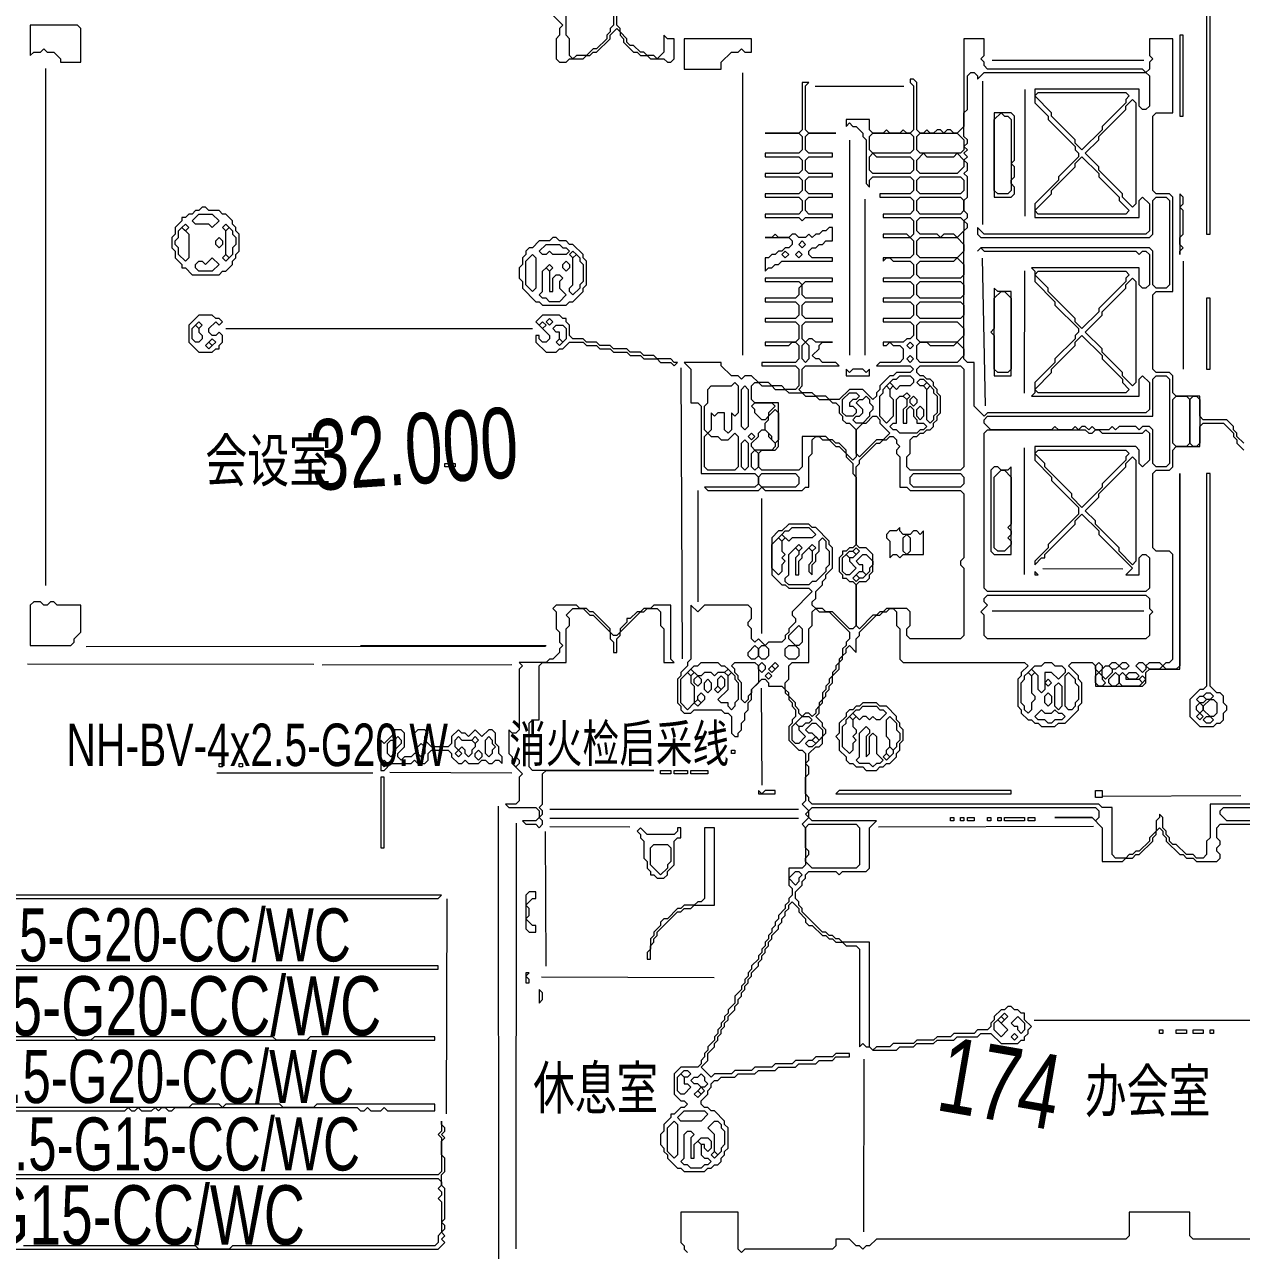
# Model space of a CAD drawing. Extents: x 9 to 1972, y 11 to 1392.
# Drawn here: x 332.3 to 693.3, y 479.6 to 843.2 of the extents above; entities that cross this region are included whole.
import ezdxf

# ---------------------------------------------------------------- set-up
doc = ezdxf.new("R2010")
doc.units = 0
for name, color, linetype, lineweight in [('OCR_TEXT', 6, 'Continuous', 0), ('TRACE_CURVE', 6, 'Continuous', 0), ('TRACE_STRAIGHT', 5, 'Continuous', 0), ('TRACE_TEXT_SYMBOL', 6, 'Continuous', 0)]:
    doc.layers.add(name, color=color, linetype=linetype, lineweight=lineweight)
doc.styles.add('wqy-unicode', font='wqy-unicode.lff')

msp = doc.modelspace()

# ---------------------------------------------------------------- linework, layer by layer
at = {"layer": 'TRACE_CURVE', "color": 6}
for points in [[(681, 863), (679, 861), (679, 859), (678, 858), (678, 857), (679, 856), (679, 855), (680, 854), (682, 854), (683, 853), (683, 781), (684, 781), (684, 852), (685, 853), (686, 853), (689, 856), (689, 857), (690, 858), (696, 858), (690, 858), (688, 860), (688, 861), (686, 863)], [(632, 822), (633, 823), (659, 823), (660, 822), (659, 821), (659, 820), (652, 813), (652, 812), (646, 806), (644, 808), (644, 809), (637, 816), (637, 817)], [(661, 821), (662, 820), (662, 790), (661, 789), (658, 792), (658, 793), (651, 800), (651, 801), (647, 805), (651, 809), (651, 810), (659, 818), (659, 819)], [(583, 810), (584, 811), (595, 811), (596, 810), (596, 806), (595, 805), (584, 805), (583, 806)], [(597, 810), (598, 811), (609, 811), (611, 809), (611, 806), (610, 805), (598, 805), (597, 806)], [(583, 804), (584, 805), (585, 804), (595, 804), (596, 803), (596, 800), (595, 799), (584, 799), (583, 800)], [(599, 805), (600, 804), (608, 804), (609, 805), (611, 803), (611, 801), (609, 799), (598, 799), (597, 800), (597, 803)], [(646, 804), (651, 799), (651, 798), (657, 792), (657, 791), (660, 788), (659, 787), (633, 787), (632, 788), (637, 793), (637, 794), (644, 801), (644, 802)], [(597, 797), (598, 798), (610, 798), (611, 797), (611, 794), (610, 793), (598, 793), (597, 794)], [(597, 791), (598, 792), (610, 792), (611, 791), (611, 788), (610, 787), (598, 787), (597, 788)], [(597, 785), (598, 786), (610, 786), (611, 785), (611, 782), (609, 780), (608, 781), (605, 781), (604, 780), (603, 781), (598, 781), (597, 782)], [(597, 779), (598, 780), (609, 780), (611, 778), (611, 776), (609, 774), (598, 774), (597, 775)], [(608, 773), (609, 774), (611, 772), (611, 769), (610, 768), (598, 768), (597, 769), (597, 772), (598, 773)], [(632, 769), (633, 770), (659, 770), (660, 769), (659, 768), (659, 767), (651, 759), (651, 758), (646, 753), (644, 755), (644, 756), (636, 764), (636, 765)], [(661, 768), (662, 767), (662, 737), (661, 736), (658, 739), (658, 740), (652, 746), (652, 747), (647, 752), (652, 757), (652, 758), (659, 765), (659, 766)], [(597, 766), (598, 767), (610, 767), (611, 766), (611, 763), (610, 762), (598, 762), (597, 763)], [(597, 760), (598, 761), (610, 761), (611, 760), (611, 757), (610, 756), (598, 756), (597, 757)], [(597, 754), (598, 755), (609, 755), (611, 753), (611, 751), (609, 749), (598, 749), (597, 750)], [(563, 748), (564, 749), (565, 748), (565, 744), (564, 743), (563, 744)], [(594, 748), (595, 749), (596, 748), (595, 747)], [(597, 748), (598, 749), (600, 749), (601, 748), (608, 748), (609, 749), (611, 747), (611, 745), (609, 743), (598, 743), (597, 744)], [(646, 751), (652, 745), (652, 744), (658, 738), (658, 737), (660, 735), (659, 734), (633, 734), (632, 735), (637, 740), (637, 741), (644, 748), (644, 749)], [(594, 744), (595, 745), (596, 744), (595, 743)], [(597, 741), (598, 742), (610, 742), (611, 741), (611, 712), (610, 711), (595, 711), (594, 712), (594, 715), (595, 716), (595, 720), (596, 721), (597, 721), (598, 722), (599, 722), (600, 723), (601, 723), (602, 724), (602, 725), (603, 726), (603, 727), (604, 728), (604, 733), (603, 734), (603, 735), (602, 736), (602, 737), (601, 738), (600, 738), (599, 739), (598, 739), (597, 740)], [(591, 738), (592, 739), (595, 739), (596, 738), (596, 737), (595, 736), (592, 736), (591, 735), (589, 737), (590, 738)], [(667, 738), (668, 739), (671, 739), (672, 738), (672, 713), (671, 712), (668, 712), (667, 713), (667, 723), (666, 724), (664, 724), (663, 723), (662, 724), (657, 724), (656, 723), (655, 724), (654, 723), (650, 723), (649, 724), (648, 723), (647, 724), (646, 724), (645, 723), (644, 724), (643, 723), (639, 723), (638, 724), (637, 723), (619, 723), (617, 725), (617, 726), (618, 727), (667, 727)], [(542, 736), (543, 737), (544, 736), (544, 728), (543, 727), (542, 728), (542, 723), (541, 722), (540, 723), (540, 728), (538, 728), (537, 727), (536, 728), (536, 723), (535, 722), (534, 723), (534, 730), (535, 731), (535, 735), (536, 736)], [(545, 735), (546, 736), (547, 735), (547, 724), (546, 723), (545, 724)], [(548, 736), (549, 737), (550, 737), (551, 736), (554, 736), (555, 735), (558, 735), (559, 734), (563, 734), (564, 733), (567, 733), (568, 732), (571, 732), (572, 731), (573, 731), (574, 730), (574, 728), (575, 727), (575, 726), (576, 725), (577, 725), (579, 723), (579, 715), (578, 714), (576, 716), (576, 717), (574, 719), (573, 719), (572, 720), (571, 720), (570, 721), (563, 721), (563, 712), (562, 711), (551, 711), (550, 712), (550, 716), (551, 717), (555, 717), (556, 718), (556, 731), (549, 731), (548, 732)], [(587, 735), (588, 736), (589, 735), (589, 733), (590, 732), (590, 727), (588, 725), (586, 727), (586, 733), (587, 734)], [(588, 736), (589, 737), (590, 736), (589, 735)], [(597, 737), (598, 738), (599, 738), (600, 737), (599, 736), (598, 736)], [(599, 736), (600, 737), (601, 736), (600, 735)], [(600, 735), (601, 736), (602, 735), (602, 734), (603, 733), (603, 728), (602, 727), (602, 726), (601, 725), (600, 726)], [(548, 730), (549, 731), (554, 731), (555, 730), (553, 728), (553, 727), (552, 726), (551, 726), (549, 728), (549, 729)], [(577, 734), (579, 734), (580, 733), (579, 732), (578, 732), (577, 731), (577, 730), (578, 730), (579, 729), (579, 728), (578, 727), (576, 727), (575, 728), (575, 732)], [(581, 732), (582, 733), (583, 732), (583, 731), (584, 730), (584, 729), (583, 728), (583, 727), (581, 725), (579, 725), (578, 726), (579, 727), (580, 727), (581, 728), (581, 729), (579, 731), (580, 732)], [(591, 732), (592, 733), (593, 733), (594, 732), (594, 730), (593, 729), (593, 725), (594, 725), (594, 729), (595, 730), (596, 729), (596, 727), (597, 726), (597, 725), (599, 725), (600, 724), (599, 723), (598, 723), (597, 722), (592, 722), (591, 723), (590, 723), (589, 724), (590, 725), (591, 725)], [(593, 733), (594, 734), (595, 733), (594, 732)], [(595, 732), (596, 733), (597, 732), (597, 731), (596, 730), (595, 731)], [(673, 732), (674, 733), (677, 733), (678, 732), (678, 719), (677, 718), (674, 718), (673, 719)], [(678, 732), (679, 733), (680, 733), (681, 732), (681, 719), (680, 718), (679, 718), (678, 719)], [(555, 729), (556, 728), (556, 720), (555, 719), (554, 720), (554, 721), (552, 723), (552, 725), (553, 726), (553, 727)], [(597, 729), (598, 730), (599, 729), (599, 727), (598, 726), (597, 727)], [(584, 727), (585, 727), (586, 726), (586, 725), (589, 722), (587, 720), (585, 720), (580, 715), (579, 716), (579, 723), (581, 725), (582, 725)], [(534, 721), (535, 722), (536, 721), (538, 721), (539, 720), (541, 720), (543, 722), (544, 721), (544, 712), (543, 711), (535, 711), (534, 712)], [(545, 719), (546, 720), (547, 719), (547, 712), (546, 711), (545, 712)], [(547, 721), (548, 722), (549, 721), (548, 720)], [(550, 722), (551, 723), (552, 723), (553, 722), (553, 721), (555, 719), (555, 718), (554, 717), (549, 717), (548, 718), (548, 719), (550, 721)], [(588, 720), (589, 721), (590, 721), (591, 720), (591, 719), (592, 718), (591, 717), (591, 716), (592, 715), (592, 706), (594, 706), (595, 705), (610, 705), (611, 704), (611, 685), (610, 684), (610, 683), (611, 682), (611, 662), (610, 661), (595, 661), (594, 662), (594, 664), (595, 665), (595, 669), (594, 670), (588, 670), (587, 669), (586, 669), (585, 668), (584, 668), (580, 664), (579, 665), (579, 677), (580, 678), (582, 678), (583, 679), (583, 680), (584, 681), (584, 686), (582, 688), (580, 688), (579, 689), (579, 712), (580, 713), (580, 714), (585, 719), (586, 719), (587, 720)], [(617, 722), (618, 723), (647, 723), (648, 722), (649, 722), (650, 723), (651, 723), (652, 722), (664, 722), (665, 723), (666, 722), (666, 714), (664, 712), (663, 713), (663, 717), (662, 718), (632, 718), (632, 714), (637, 709), (637, 708), (645, 700), (645, 698), (636, 689), (636, 688), (632, 684), (632, 683), (634, 685), (635, 685), (635, 686), (644, 695), (644, 696), (646, 698), (651, 693), (651, 692), (661, 682), (659, 680), (663, 680), (663, 685), (664, 686), (665, 686), (666, 685), (666, 676), (665, 675), (618, 675), (617, 676)], [(548, 716), (549, 717), (550, 716), (550, 712), (549, 711), (548, 712)], [(632, 716), (633, 717), (659, 717), (660, 716), (659, 715), (659, 714), (652, 707), (652, 706), (646, 700), (643, 703), (643, 704), (635, 712), (635, 713)], [(661, 715), (662, 714), (662, 684), (661, 683), (657, 687), (657, 688), (650, 695), (650, 696), (647, 699), (651, 703), (651, 704), (659, 712), (659, 713)], [(550, 709), (551, 710), (561, 710), (562, 709), (562, 707), (561, 706), (551, 706), (550, 707)], [(595, 709), (596, 710), (610, 710), (611, 709), (611, 707), (610, 706), (596, 706), (595, 707)], [(683, 710), (683, 647), (682, 646), (681, 646), (678, 643), (678, 638), (681, 635), (685, 635), (686, 636), (687, 636), (688, 637), (688, 639), (689, 640), (689, 641), (688, 642), (688, 644), (687, 645), (686, 645), (684, 647), (684, 710)], [(556, 691), (557, 690), (557, 687), (558, 686), (557, 685), (558, 684), (557, 683), (557, 681), (556, 680), (554, 682), (554, 689)], [(556, 691), (557, 692), (558, 691), (557, 690)], [(559, 693), (560, 694), (565, 694), (567, 692), (566, 691), (560, 691), (559, 690), (557, 692), (558, 693)], [(568, 690), (569, 691), (570, 690), (570, 688), (571, 687), (571, 683), (570, 682), (570, 681), (567, 678), (566, 678), (565, 677), (559, 677), (558, 678), (558, 679), (559, 680), (559, 686), (561, 688), (562, 687), (562, 686), (561, 685), (561, 680), (562, 680), (562, 684), (563, 685), (563, 686), (565, 688), (566, 687), (566, 684), (565, 683), (565, 681), (566, 680), (566, 683), (567, 684), (567, 686), (568, 687)], [(561, 688), (562, 689), (563, 688), (562, 687)], [(565, 688), (566, 689), (567, 688), (566, 687)], [(578, 687), (579, 688), (580, 687), (579, 686)], [(575, 685), (576, 686), (577, 685), (577, 684), (579, 682), (577, 680), (576, 680), (575, 681)], [(576, 686), (577, 687), (578, 687), (579, 686), (578, 685), (577, 685)], [(581, 686), (582, 686), (584, 684), (584, 683), (583, 682), (583, 681), (582, 680), (581, 681), (581, 683), (580, 683), (579, 684)], [(578, 679), (579, 680), (580, 679), (579, 678)], [(579, 680), (580, 681), (581, 681), (582, 680), (581, 679), (580, 679)], [(617, 673), (618, 674), (665, 674), (666, 673), (666, 670), (667, 669), (666, 668), (666, 662), (665, 661), (618, 661), (617, 662), (617, 668), (616, 669), (618, 671), (617, 672)], [(566, 669), (567, 670), (568, 669), (571, 669), (577, 663), (577, 661), (576, 660), (576, 659), (575, 658), (575, 656), (574, 655), (574, 654), (573, 653), (573, 652), (572, 651), (572, 650), (571, 649), (571, 648), (570, 647), (570, 646), (569, 645), (569, 643), (568, 642), (568, 641), (567, 640), (567, 639), (566, 638), (565, 639), (564, 639), (563, 638), (562, 639), (562, 640), (561, 641), (561, 642), (559, 644), (559, 645), (558, 646), (558, 648), (559, 649), (559, 653), (560, 654), (565, 654), (565, 664), (566, 665)], [(562, 665), (563, 664), (563, 660), (562, 659), (561, 659), (559, 661), (559, 662)], [(549, 659), (550, 658), (550, 656), (549, 655), (548, 655), (547, 656), (547, 657)], [(550, 658), (551, 659), (552, 659), (553, 658), (553, 656), (552, 655), (551, 655), (550, 656)], [(558, 658), (559, 659), (561, 659), (562, 658), (562, 656), (561, 655), (559, 655), (558, 656)], [(529, 651), (530, 650), (530, 648), (531, 647), (531, 642), (529, 640), (527, 642), (527, 649)], [(529, 651), (530, 652), (531, 651), (530, 650)], [(532, 653), (533, 654), (538, 654), (539, 653), (540, 653), (541, 652), (540, 651), (538, 651), (537, 650), (536, 651), (534, 651), (533, 650), (532, 650), (530, 652), (531, 653)], [(541, 650), (542, 651), (543, 650), (543, 649), (544, 648), (544, 643), (543, 642), (543, 641), (542, 640), (541, 641), (541, 642), (539, 642), (538, 643), (541, 646)], [(540, 651), (541, 652), (542, 651), (541, 650)], [(542, 653), (543, 654), (549, 654), (550, 653), (550, 648), (548, 646), (548, 645), (547, 644), (547, 643), (546, 642), (545, 643), (545, 648), (544, 649), (544, 650), (543, 651), (543, 652)], [(550, 653), (551, 654), (552, 653), (552, 652), (551, 651), (550, 652)], [(552, 650), (553, 651), (554, 650), (553, 649)], [(553, 652), (554, 653), (555, 652), (554, 651)], [(554, 653), (555, 654), (556, 653), (555, 652)], [(629, 650), (630, 651), (631, 650), (631, 645), (632, 644), (632, 643), (631, 642), (631, 640), (630, 639), (629, 640), (629, 641), (628, 642), (628, 648), (629, 649)], [(630, 651), (631, 652), (632, 651), (631, 650)], [(634, 653), (635, 654), (637, 654), (638, 653), (640, 653), (641, 652), (641, 651), (639, 649), (637, 651), (635, 651), (635, 646), (634, 645), (633, 646), (633, 650), (631, 652), (632, 653)], [(641, 650), (642, 651), (644, 649), (644, 648), (645, 647), (645, 643), (644, 642), (644, 641), (643, 640), (642, 640), (641, 641)], [(650, 653), (651, 654), (652, 653), (652, 652), (651, 651), (650, 652)], [(650, 650), (651, 651), (652, 650), (652, 649), (653, 648), (652, 647), (651, 647), (650, 648)], [(652, 652), (653, 653), (654, 653), (655, 652), (655, 651), (653, 649), (652, 650)], [(654, 653), (655, 654), (656, 654), (657, 653), (656, 652), (655, 652)], [(656, 651), (657, 650), (657, 648), (656, 647), (655, 647), (654, 648), (654, 649)], [(657, 653), (658, 654), (659, 654), (660, 653), (659, 652), (658, 652)], [(657, 650), (658, 651), (659, 650), (659, 649), (663, 649), (664, 648), (663, 647), (658, 647), (657, 648)], [(659, 650), (660, 651), (662, 651), (663, 650), (662, 649), (660, 649)], [(662, 653), (663, 654), (664, 654), (665, 653), (665, 652), (664, 651)], [(665, 653), (666, 654), (669, 654), (670, 653), (669, 652), (666, 652)], [(531, 649), (532, 650), (533, 649), (533, 648), (532, 647), (531, 648)], [(534, 648), (535, 649), (536, 648), (536, 646), (535, 645), (534, 646)], [(538, 649), (539, 650), (540, 649), (540, 647), (539, 646), (538, 647)], [(635, 648), (636, 649), (637, 648), (636, 647)], [(638, 647), (639, 648), (640, 647), (640, 641), (639, 640), (638, 641)], [(663, 649), (664, 650), (665, 649), (664, 648)], [(532, 644), (533, 645), (534, 644), (534, 643), (533, 642), (532, 643)], [(537, 646), (538, 647), (539, 646), (538, 645)], [(635, 644), (636, 645), (637, 644), (637, 642), (636, 641), (635, 642)], [(680, 643), (681, 644), (682, 644), (683, 643), (682, 642), (681, 642)], [(682, 644), (683, 645), (684, 645), (685, 644), (684, 643), (683, 643)], [(531, 642), (532, 643), (533, 642), (532, 641)], [(634, 640), (635, 639), (637, 639), (638, 640), (639, 639), (640, 639), (641, 638), (640, 637), (638, 637), (637, 636), (636, 636), (635, 637), (633, 637), (632, 638)], [(680, 641), (681, 642), (682, 641), (682, 640), (681, 639), (680, 640)], [(684, 643), (685, 643), (686, 642), (686, 639), (685, 638), (684, 638), (682, 640), (682, 641)], [(563, 638), (565, 638), (566, 637), (565, 636), (564, 636), (563, 635), (562, 635), (561, 636)], [(680, 638), (681, 639), (682, 638), (681, 637)], [(682, 637), (683, 638), (684, 638), (685, 637), (684, 636), (683, 636)], [(560, 635), (561, 636), (562, 635), (562, 634), (564, 632), (562, 630), (561, 630), (560, 631)], [(566, 636), (567, 636), (569, 634), (569, 632), (568, 631), (566, 633), (565, 633), (564, 634)], [(564, 630), (565, 631), (566, 631), (567, 630), (566, 629), (565, 629)], [(566, 631), (567, 632), (568, 631), (567, 630)], [(477, 625), (478, 626), (479, 625), (479, 624), (478, 623), (477, 624)], [(564, 605), (565, 606), (579, 606), (580, 605), (580, 594), (579, 593), (566, 593), (564, 595), (564, 596), (565, 597), (565, 598), (564, 599)], [(561, 592), (562, 592), (563, 591), (562, 590), (562, 589), (561, 588), (559, 590)], [(622, 549), (623, 550), (624, 549), (623, 548)], [(620, 547), (621, 548), (624, 545), (622, 543), (620, 545)], [(621, 548), (622, 549), (623, 548), (622, 547)], [(627, 549), (629, 547), (629, 545), (628, 544), (627, 545), (627, 546), (626, 546), (625, 547)], [(625, 543), (626, 544), (627, 543), (626, 542)], [(526, 531), (527, 532), (528, 531), (528, 529), (529, 529), (530, 528), (528, 526), (527, 526), (526, 527)], [(527, 532), (528, 533), (529, 533), (530, 532), (529, 531), (528, 531)], [(532, 531), (533, 532), (534, 531), (534, 530), (535, 529), (534, 528), (533, 528), (532, 529), (531, 529), (530, 530), (531, 531)], [(532, 527), (533, 528), (534, 527), (533, 526)], [(531, 526), (532, 527), (533, 526), (532, 525)], [(528, 521), (534, 521), (535, 520), (533, 518), (527, 518), (526, 519)], [(525, 518), (526, 517), (526, 508), (525, 507), (523, 509), (523, 516)], [(537, 518), (538, 518), (539, 517), (539, 516), (540, 515), (540, 511), (539, 510), (539, 509), (538, 508), (537, 509), (537, 514), (535, 516)], [(528, 514), (529, 515), (530, 515), (531, 514), (530, 513), (530, 507), (531, 507), (531, 511), (532, 512), (533, 511), (533, 508), (534, 507), (535, 507), (536, 506), (535, 505), (534, 505), (533, 504), (530, 504), (529, 505), (528, 505), (527, 506), (528, 507)], [(532, 512), (533, 513), (535, 513), (536, 512), (536, 510), (535, 509), (534, 510), (534, 511), (533, 511)], [(536, 508), (537, 509), (538, 508), (537, 507)]]:
    msp.add_lwpolyline(points, close=True, dxfattribs=at)
for points in [[(505, 839), (502, 836), (501, 836), (499, 834), (496, 834), (495, 833), (494, 834), (494, 839), (493, 840), (493, 850)], [(489, 846), (492, 843), (491, 842), (491, 840), (490, 839), (490, 833), (491, 832), (493, 832), (494, 833), (498, 833), (499, 834), (500, 834), (501, 835), (502, 835), (506, 839), (506, 840), (508, 842), (509, 841), (509, 840), (510, 839), (510, 838), (513, 835), (514, 835), (515, 834), (517, 834), (518, 833), (522, 833), (523, 832), (524, 832), (525, 833), (525, 839), (523, 839), (522, 840), (522, 835), (520, 833), (519, 834), (517, 834), (516, 835), (515, 835), (513, 837), (512, 837), (511, 838), (511, 839), (509, 841), (509, 842), (508, 843), (508, 847)], [(507, 846), (507, 843), (506, 842), (506, 841), (505, 840), (505, 839)], [(611, 839), (611, 813), (609, 811), (608, 811), (607, 812), (606, 812), (605, 811), (604, 812), (603, 812), (602, 811), (601, 811), (600, 812), (599, 811), (598, 811), (597, 812), (597, 826), (596, 827), (595, 827), (595, 826), (596, 825), (596, 812), (595, 811), (594, 811), (593, 812), (592, 811), (589, 811), (588, 812), (587, 811), (584, 811), (583, 812), (583, 815), (576, 815), (576, 813), (577, 814), (578, 813), (579, 813), (581, 811), (581, 810), (582, 809), (582, 796), (583, 795), (583, 797), (584, 798), (595, 798), (596, 797), (596, 794), (595, 793), (586, 793), (586, 792), (595, 792), (596, 791), (596, 788), (595, 787), (587, 787), (587, 786), (595, 786), (596, 785), (596, 781), (595, 780), (594, 781), (587, 781), (587, 780), (595, 780), (596, 779)], [(694, 719), (692, 721), (692, 722), (691, 723), (691, 724), (689, 726), (682, 726), (681, 727), (681, 733), (674, 733), (673, 734), (673, 739), (672, 740), (668, 740), (667, 741), (667, 763), (668, 764), (673, 764), (673, 792), (672, 793), (668, 793), (667, 794), (667, 816), (668, 817), (673, 817), (673, 839), (666, 839), (666, 834), (667, 833), (666, 832), (666, 830), (665, 829), (664, 830), (618, 830), (617, 831), (617, 832), (616, 833), (617, 834), (617, 839), (611, 839)], [(612, 828), (613, 829), (614, 829), (615, 828), (615, 827), (617, 829), (665, 829), (666, 828), (666, 819), (665, 818), (664, 818), (663, 819), (663, 824), (632, 824), (632, 820), (636, 816), (636, 815), (644, 807), (644, 806), (645, 805), (645, 804), (639, 798), (639, 797), (632, 790), (632, 786), (663, 786), (663, 791), (664, 792), (666, 790), (666, 782), (665, 781), (617, 781), (615, 783), (615, 781), (616, 780), (666, 780), (667, 781), (667, 791), (668, 792), (671, 792), (672, 791), (672, 766), (671, 765), (668, 765), (667, 766), (667, 776), (666, 777), (616, 777), (615, 776), (616, 777), (617, 776), (662, 776), (663, 775), (664, 776), (665, 776), (666, 775), (666, 766), (665, 765), (664, 765), (663, 766), (663, 771), (631, 771), (632, 770), (632, 767)], [(632, 767), (638, 761), (638, 760), (645, 753), (645, 752), (644, 751), (644, 750), (638, 744), (638, 743), (632, 737), (632, 734), (631, 733), (663, 733), (663, 738), (664, 739), (666, 737), (666, 729), (665, 728), (618, 728), (617, 727), (614, 730), (614, 743), (612, 743), (611, 744), (611, 782), (612, 783), (612, 784), (611, 785), (612, 786), (612, 787), (611, 788), (611, 791), (612, 792), (612, 798), (611, 799), (612, 800), (612, 802), (611, 803), (612, 804), (611, 805), (612, 806), (611, 807), (612, 808), (612, 809), (611, 810), (611, 817), (612, 818), (612, 828)], [(596, 779), (596, 775), (595, 774), (587, 774), (587, 773), (588, 774), (589, 774), (590, 773), (595, 773), (596, 772), (596, 769), (595, 768), (587, 768), (587, 767), (595, 767), (596, 766), (596, 763), (595, 762), (587, 762), (587, 761), (595, 761), (596, 760), (596, 757), (595, 756), (587, 756), (587, 755), (595, 755), (596, 754), (596, 751), (595, 750), (594, 750), (593, 749), (587, 749), (587, 748), (588, 748), (589, 749), (590, 748), (592, 748), (593, 747), (593, 744), (592, 743), (586, 743), (585, 742), (595, 742), (596, 741), (595, 740), (591, 740), (590, 739), (589, 739), (586, 736), (586, 735), (585, 734), (585, 733), (584, 732), (581, 735), (577, 735), (574, 732), (571, 732), (570, 733), (567, 733), (566, 734), (563, 734), (562, 735), (563, 736)], [(563, 736), (563, 741), (564, 742), (574, 742), (573, 743), (569, 743), (568, 744), (567, 744), (566, 745), (568, 747), (568, 748), (569, 749), (572, 749), (567, 749), (566, 750), (565, 750), (564, 749), (563, 750), (563, 754), (564, 755), (572, 755), (572, 756), (564, 756), (563, 757), (563, 760), (564, 761), (572, 761), (572, 762), (564, 762), (563, 763), (563, 766), (564, 767), (572, 767), (572, 768), (552, 768), (552, 767), (562, 767), (563, 766), (562, 765), (562, 763), (561, 762), (552, 762), (552, 761), (561, 761), (562, 760), (562, 757), (561, 756), (552, 756), (552, 755), (561, 755), (562, 754), (562, 750), (561, 749), (552, 749), (552, 748), (559, 748), (560, 749), (561, 749), (562, 748), (562, 744), (561, 743), (551, 743), (551, 742), (561, 742)], [(561, 742), (562, 741), (562, 736), (561, 735), (558, 735), (557, 736), (554, 736), (553, 737), (550, 737), (548, 739), (546, 739), (545, 738), (544, 739), (542, 739), (539, 742), (539, 743), (528, 743), (530, 741), (530, 731), (532, 731), (533, 730), (533, 710), (549, 710), (550, 709), (550, 707), (549, 706), (534, 706), (535, 705), (550, 705), (551, 706), (552, 705), (563, 705), (564, 706), (565, 706), (565, 715), (566, 716), (566, 720), (567, 721), (568, 721), (569, 720), (571, 720), (573, 718), (574, 718), (576, 716), (576, 715), (578, 713), (578, 710), (579, 709), (579, 689), (578, 688), (577, 688), (576, 687), (575, 687), (575, 686), (574, 685), (574, 681), (575, 680), (575, 679), (576, 679), (577, 678), (578, 678), (579, 677), (579, 665), (578, 664)], [(666, 652), (675, 652), (675, 710), (675, 653), (674, 652), (671, 652), (670, 653), (671, 654), (672, 654), (673, 655), (673, 686), (672, 687), (668, 687), (667, 688), (667, 710), (668, 711), (672, 711), (673, 712), (673, 717), (674, 718), (681, 718), (681, 724), (682, 725), (688, 725), (691, 722), (691, 721), (692, 720), (692, 719), (694, 717)], [(578, 664), (577, 664), (572, 669), (570, 669), (569, 670), (567, 670), (566, 671), (566, 672), (567, 673), (567, 675), (569, 677), (569, 678), (570, 679), (570, 680), (572, 682), (572, 688), (571, 689), (571, 690), (567, 694), (566, 694), (565, 695), (559, 695), (557, 693), (556, 693), (554, 691), (554, 680), (557, 677), (558, 677), (559, 676), (565, 676), (566, 675), (560, 669), (560, 668), (561, 667), (561, 666), (559, 664), (559, 663), (558, 662), (558, 661), (557, 660), (553, 660), (552, 659), (550, 661), (549, 660), (548, 661), (548, 664), (547, 665), (547, 666), (548, 667), (548, 670), (547, 671), (534, 671), (532, 669), (530, 671), (530, 655), (529, 654), (529, 653), (527, 651), (527, 650), (526, 649), (526, 642), (527, 641), (527, 640), (528, 639)], [(490, 671), (489, 670), (490, 669), (490, 664), (491, 663), (491, 660), (492, 659), (491, 658), (491, 657), (489, 655), (488, 655), (487, 654), (479, 654), (480, 653), (479, 652), (479, 634), (478, 633), (477, 633), (476, 634), (476, 627), (477, 626), (477, 624), (480, 621), (479, 620), (479, 613), (478, 612), (475, 612), (476, 611), (484, 611), (485, 610), (485, 608), (484, 607), (480, 607), (481, 606), (484, 606), (485, 605), (486, 606), (486, 607), (485, 608), (486, 609), (486, 610), (485, 611), (486, 612), (486, 621), (487, 622), (519, 622), (483, 622), (482, 623), (482, 636), (483, 637), (485, 637), (485, 653), (486, 654), (493, 654), (493, 664), (494, 665), (494, 667), (493, 668), (495, 670), (498, 670), (500, 668), (501, 668), (506, 663), (506, 661)], [(506, 661), (507, 660), (507, 657), (508, 657), (508, 661), (509, 662), (509, 663), (515, 669), (516, 669), (517, 670), (520, 670), (521, 669), (521, 665), (522, 664), (522, 654), (525, 654), (524, 655), (524, 671), (519, 671), (518, 670), (516, 670), (515, 669), (514, 669), (512, 667), (511, 667), (511, 666), (509, 664), (509, 663), (508, 662), (507, 662), (506, 663), (506, 664), (501, 669), (500, 669), (499, 670), (497, 670), (496, 671), (490, 671)], [(567, 638), (568, 639), (568, 641), (569, 642), (569, 643), (570, 644), (570, 645), (571, 646), (571, 647), (572, 648), (572, 650), (574, 652), (574, 654), (575, 655), (575, 656), (576, 657), (576, 658), (577, 659), (579, 657), (579, 661), (580, 662), (580, 663), (585, 668), (586, 668), (587, 669), (588, 669), (589, 670), (590, 670), (591, 669), (591, 665), (592, 664), (592, 655), (593, 654), (629, 654), (630, 653), (628, 651), (628, 650), (627, 649), (627, 641), (628, 640), (628, 639), (630, 637), (631, 637), (632, 636), (633, 636), (634, 635), (638, 635), (639, 636), (641, 636), (645, 640), (645, 641), (646, 642), (646, 648), (645, 649), (645, 650), (642, 653), (643, 654), (649, 654), (650, 653), (650, 647), (664, 647), (665, 648), (665, 651), (666, 652)], [(528, 639), (530, 639), (531, 640), (539, 640), (540, 639), (541, 639), (542, 638), (542, 633), (543, 632), (544, 632), (544, 633), (545, 634), (545, 636), (546, 637), (546, 639), (547, 640), (547, 642), (548, 643), (548, 646), (551, 649), (552, 649), (553, 648), (553, 647), (557, 647), (558, 646), (558, 645), (559, 644), (559, 643), (560, 642), (560, 641), (561, 640), (561, 638), (560, 637), (560, 636), (559, 635), (559, 631), (562, 628), (563, 628), (564, 627), (564, 613), (563, 612), (565, 610), (564, 609), (565, 608), (563, 606), (564, 605), (564, 594), (563, 593), (559, 593), (559, 588), (560, 587), (560, 585), (559, 584), (559, 583), (558, 582), (558, 581), (556, 579), (556, 578), (555, 577), (555, 576), (554, 575), (554, 574), (553, 573), (553, 572)], [(702, 612), (684, 612), (684, 602), (683, 601), (683, 597), (682, 596), (680, 596), (679, 597), (677, 597), (674, 600), (673, 600), (672, 601), (672, 602), (671, 603), (671, 604), (670, 605), (670, 608), (669, 609), (669, 608), (668, 607), (668, 604), (666, 602), (666, 601), (663, 598), (662, 598), (661, 597), (660, 597), (659, 596), (656, 596), (655, 597), (655, 611), (652, 611), (651, 612), (566, 612), (565, 613), (565, 614), (564, 615), (564, 620), (565, 621), (565, 623), (564, 624), (565, 625), (565, 627), (567, 629), (568, 629), (569, 630), (569, 632), (570, 633), (570, 634), (569, 635), (569, 636), (567, 638)], [(629, 543), (630, 544), (630, 545), (631, 546), (629, 548), (629, 550), (628, 550), (627, 551), (626, 551), (625, 552), (624, 552), (623, 551), (622, 551), (620, 549), (620, 548), (619, 547), (619, 546), (618, 545), (615, 545), (614, 544), (608, 544), (607, 543), (603, 543), (602, 542), (597, 542), (596, 541), (590, 541), (589, 540), (585, 540), (584, 539), (583, 540), (583, 571), (575, 571), (574, 572), (573, 572), (572, 573), (571, 573), (570, 574), (569, 574), (563, 580), (563, 581), (562, 582), (562, 583), (561, 584), (561, 586), (563, 588), (563, 589), (564, 590), (564, 591), (565, 592), (573, 592), (574, 591), (575, 592), (582, 592), (583, 593), (583, 605), (585, 607), (566, 607), (565, 608), (565, 610), (566, 611), (650, 611), (651, 610), (651, 608)], [(701, 607), (689, 607), (687, 609), (687, 610), (688, 611), (702, 611)], [(651, 608), (650, 607), (649, 608), (638, 608), (649, 608), (652, 605), (652, 595), (658, 595), (659, 596), (661, 596), (662, 597), (663, 597), (667, 601), (667, 602), (668, 603), (668, 604), (669, 605), (670, 604), (670, 603), (671, 602), (671, 601), (675, 597), (676, 597), (677, 596), (679, 596), (680, 595), (686, 595), (687, 596), (687, 597), (686, 598), (686, 599), (687, 600), (687, 601), (686, 602), (686, 605), (687, 606), (702, 606)], [(281, 584), (455, 584), (456, 585), (240, 585)], [(544, 554), (545, 555), (545, 556), (546, 557), (546, 558), (547, 559), (547, 560), (548, 561), (548, 562), (550, 564), (550, 565), (551, 566), (551, 567), (552, 568), (552, 569), (553, 570), (553, 571), (554, 572), (554, 573), (556, 575), (556, 576), (557, 577), (557, 578), (558, 579), (558, 580), (559, 581), (559, 582), (560, 583), (562, 581), (562, 580), (564, 578), (564, 577), (565, 576), (566, 576), (569, 573), (570, 573), (571, 572), (572, 572), (573, 571), (575, 571), (576, 570), (579, 570), (580, 569), (580, 540), (581, 541), (582, 540), (583, 540), (584, 539), (591, 539), (592, 540), (596, 540), (597, 541), (602, 541), (603, 542), (608, 542), (609, 543), (615, 543), (616, 544), (619, 544), (622, 541), (627, 541), (628, 542), (629, 542), (629, 543)], [(553, 572), (552, 571), (552, 570), (551, 569), (551, 568), (550, 567), (550, 566), (548, 564), (548, 563), (547, 562), (547, 561), (546, 560), (546, 559), (545, 558), (545, 557), (543, 555), (543, 553), (541, 551), (541, 550), (540, 549), (540, 548), (539, 547), (539, 546), (538, 545), (538, 544), (537, 543), (537, 542), (535, 540), (535, 539), (534, 538), (534, 537), (533, 536), (533, 535), (532, 534), (527, 534), (525, 532), (525, 526), (527, 524), (528, 524), (529, 523), (528, 522), (527, 522), (525, 520), (524, 520), (524, 519), (522, 517), (522, 515), (521, 514), (521, 511), (522, 510), (522, 509), (523, 508), (523, 507), (526, 504), (527, 504), (528, 503), (534, 503), (535, 504), (536, 504), (537, 505), (538, 505), (539, 506), (539, 507), (540, 508)], [(281, 563), (455, 563), (455, 564), (281, 564)], [(540, 508), (540, 509), (541, 510), (541, 516), (540, 517), (540, 518), (537, 521), (536, 521), (535, 522), (534, 522), (533, 523), (533, 524), (535, 526), (535, 527), (536, 528), (536, 529), (537, 530), (538, 530), (539, 531), (543, 531), (544, 532), (549, 532), (550, 533), (555, 533), (556, 534), (561, 534), (562, 535), (567, 535), (568, 536), (572, 536), (573, 537), (577, 537), (577, 538), (573, 538), (572, 537), (567, 537), (566, 536), (561, 536), (560, 535), (555, 535), (554, 534), (549, 534), (548, 533), (543, 533), (542, 532), (537, 532), (536, 531), (533, 534), (535, 536), (535, 538), (537, 540), (537, 541), (538, 542), (538, 543), (539, 544), (539, 545), (540, 546), (540, 547), (541, 548), (541, 549), (543, 551), (543, 552), (544, 553), (544, 554)], [(281, 542), (454, 542), (454, 543), (417, 543), (416, 542), (407, 542), (406, 543), (353, 543), (352, 542), (348, 542), (347, 543), (281, 543)], [(440, 521), (454, 521), (454, 523), (419, 523), (418, 522), (409, 522), (408, 523), (392, 523), (391, 522), (390, 523), (382, 523), (381, 522), (281, 522)], [(281, 521), (362, 521), (363, 522), (364, 521), (365, 521), (366, 522), (367, 521), (370, 521), (371, 522), (372, 521), (373, 522), (374, 522), (375, 521), (376, 521), (377, 522), (431, 522), (432, 521), (433, 521), (434, 522), (435, 521), (438, 521), (439, 522), (440, 521)], [(281, 480), (455, 480), (457, 482), (456, 483), (457, 484), (456, 485), (457, 486), (457, 487), (456, 488), (457, 489), (457, 498), (456, 499), (456, 502), (457, 503), (457, 507), (456, 508), (456, 512), (457, 513), (456, 514), (457, 515), (457, 516), (456, 517), (456, 518), (456, 515), (455, 514), (456, 513), (456, 503), (455, 502), (281, 502)], [(281, 501), (455, 501), (456, 500), (456, 499), (455, 498), (456, 497), (456, 496), (455, 495), (456, 494), (456, 485), (455, 484), (455, 482), (454, 481), (394, 481), (393, 480), (384, 480), (383, 481), (332, 481)]]:
    msp.add_lwpolyline(points, dxfattribs=at)
at = {"layer": 'TRACE_STRAIGHT', "color": 5}
for p, q in [((619.38, 832.62), (664.38, 832.62)), ((338.47, 830.12), (338.47, 676.86)), ((545.39, 745.12), (545.42, 828.87)), ((616.57, 783.87), (616.59, 826.38)), ((566.87, 824.88), (593.13, 824.95)), ((629.14, 786.37), (629.17, 823.88)), ((577.03, 808.87), (577.08, 745.12)), ((581.65, 745.12), (581.66, 791.37)), ((616.35, 773.89), (617.24, 730.11)), ((676, 773), (676, 741)), ((628.99, 733.87), (629.05, 770.13)), ((392, 753), (483, 753)), ((527.04, 741.37), (527.38, 655.12)), ((628.94, 680.12), (629, 717.63)), ((532, 705), (532, 672)), ((550.89, 702.63), (550.9, 662.63)), ((634.38, 681.84), (658.13, 681.78)), ((619.37, 669.33), (664.38, 669.35)), ((350.62, 658.74), (486.88, 658.85)), ((432, 659), (487, 659)), ((333.13, 653.57), (418.13, 653.5)), ((420.62, 653.3), (476.88, 653.44)), ((550.82, 646.38), (551.02, 617.63)), ((389.37, 621.26), (435.62, 621.25)), ((440.62, 621.49), (476.87, 621.29)), ((651.87, 614.34), (693.13, 614.52)), ((472.85, 611.38), (472.87, 475.12)), ((488.12, 610.5), (561.88, 610.5)), ((488.12, 607.81), (561.88, 607.81)), ((478.11, 480.12), (478.27, 606.37)), ((486.79, 603.88), (486.95, 563.88)), ((488.12, 605.33), (511.88, 605.3)), ((585.62, 605.27), (649.38, 605.49)), ((457.5, 520.12), (457.71, 583.88)), ((485.63, 560.75), (536.88, 560.61)), ((631.87, 547.96), (705.62, 547.95)), ((581.28, 485.13), (581.34, 536.38))]:
    msp.add_line(p, q, dxfattribs=at)
at = {"layer": 'TRACE_TEXT_SYMBOL', "color": 6}
for points in [[(334, 843), (334, 834), (335, 835), (337, 835), (338, 836), (339, 835), (341, 835), (343, 833), (343, 832), (349, 832), (349, 842), (348, 843)], [(675, 840), (675, 816), (676, 816), (676, 840)], [(528, 839), (528, 830), (539, 830), (539, 832), (542, 835), (544, 835), (545, 836), (546, 835), (548, 835), (548, 839)], [(563, 826), (563, 812), (562, 811), (552, 811), (562, 811), (563, 810), (563, 806), (562, 805), (552, 805), (552, 804), (562, 804), (563, 803), (563, 800), (562, 799), (552, 799), (552, 798), (562, 798), (563, 797), (563, 794), (562, 793), (552, 793), (552, 792), (562, 792), (563, 791), (563, 788), (562, 787), (552, 787), (552, 786), (562, 786), (563, 785), (564, 786), (572, 786), (572, 787), (565, 787), (564, 788), (564, 791), (565, 792), (572, 792), (572, 793), (565, 793), (564, 794), (564, 797), (565, 798), (572, 798), (572, 799), (565, 799), (564, 800), (564, 803), (565, 804), (572, 804), (572, 805), (565, 805), (564, 806), (564, 810), (565, 811), (573, 811), (565, 811), (564, 812), (564, 825), (565, 826)], [(620, 817), (620, 792), (625, 792), (626, 793), (626, 795), (625, 796), (625, 797), (626, 798), (626, 801), (625, 802), (626, 803), (626, 816), (625, 817)], [(622, 817), (623, 816), (624, 816), (625, 815), (625, 794), (624, 793), (621, 793), (620, 794), (620, 815)], [(675, 793), (675, 775), (675, 776), (676, 777), (675, 778), (675, 780), (676, 781), (676, 788), (675, 789), (676, 790), (676, 792)], [(385, 789), (384, 788), (383, 788), (382, 787), (381, 787), (380, 786), (379, 786), (379, 785), (377, 783), (377, 781), (376, 780), (376, 777), (377, 776), (377, 774), (379, 772), (379, 771), (380, 771), (382, 769), (390, 769), (391, 770), (392, 770), (394, 772), (394, 773), (395, 774), (395, 775), (396, 776), (396, 781), (395, 782), (395, 783), (394, 784), (394, 785), (392, 787), (391, 787), (390, 788), (387, 788), (386, 789)], [(384, 787), (388, 787), (390, 785), (388, 783), (387, 784), (383, 784), (382, 785)], [(378, 782), (379, 783), (381, 781), (381, 774), (380, 773), (378, 775), (378, 777), (377, 778), (377, 779), (378, 780)], [(379, 783), (380, 784), (381, 783), (380, 782)], [(391, 783), (392, 784), (393, 783), (392, 782)], [(392, 782), (393, 783), (394, 782), (394, 781), (395, 780), (395, 778), (394, 777), (394, 775), (393, 774), (392, 775)], [(571, 783), (570, 782), (569, 782), (568, 781), (567, 781), (566, 780), (565, 781), (564, 780), (562, 780), (561, 781), (560, 781), (559, 780), (556, 780), (555, 781), (554, 780), (552, 780), (559, 780), (560, 779), (560, 778), (559, 777), (558, 777), (557, 776), (556, 776), (555, 775), (554, 775), (553, 774), (552, 774), (552, 770), (553, 771), (554, 771), (555, 772), (556, 772), (557, 773), (572, 773), (572, 774), (566, 774), (565, 775), (565, 776), (566, 777), (567, 777), (568, 778), (569, 778), (570, 779), (572, 779), (572, 783)], [(389, 779), (390, 780), (391, 779), (391, 778), (390, 777), (389, 778)], [(489, 780), (488, 779), (485, 779), (483, 777), (482, 777), (481, 776), (481, 775), (480, 774), (480, 772), (479, 771), (479, 768), (480, 767), (480, 765), (484, 761), (485, 761), (486, 760), (493, 760), (494, 761), (495, 761), (498, 764), (498, 765), (499, 766), (499, 773), (498, 774), (498, 775), (495, 778), (494, 778), (493, 779), (491, 779), (490, 780)], [(562, 778), (563, 779), (564, 778), (563, 777)], [(391, 774), (392, 775), (393, 774), (392, 773)], [(483, 775), (484, 774), (484, 765), (483, 764), (481, 766), (481, 773)], [(487, 778), (491, 778), (492, 777), (493, 777), (494, 776), (493, 775), (489, 775), (488, 776), (487, 775), (486, 775), (485, 776)], [(494, 775), (495, 776), (496, 775), (495, 774)], [(495, 774), (496, 775), (497, 774), (497, 773), (498, 772), (498, 767), (497, 766), (497, 765), (495, 763), (494, 764), (494, 765), (495, 766)], [(557, 775), (558, 776), (559, 775), (558, 774)], [(561, 775), (562, 776), (563, 775), (562, 774)], [(388, 774), (390, 772), (388, 770), (384, 770), (383, 771), (383, 772), (384, 773), (385, 773), (386, 772)], [(486, 770), (487, 771), (488, 770), (488, 764), (489, 764), (489, 768), (490, 769), (491, 769), (492, 768), (491, 767), (491, 765), (493, 763), (491, 761), (488, 761), (487, 762), (486, 762), (485, 763), (486, 764)], [(487, 771), (488, 772), (489, 771), (488, 770)], [(492, 772), (493, 773), (494, 772), (494, 771), (493, 770), (492, 771)], [(620, 765), (620, 753), (619, 752), (620, 751), (620, 739), (625, 739), (625, 764), (621, 764)], [(622, 764), (623, 764), (625, 762), (625, 741), (624, 740), (621, 740), (620, 741), (620, 762)], [(683, 762), (683, 741), (684, 741), (684, 762)], [(384, 757), (381, 754), (381, 749), (384, 746), (388, 746), (389, 747), (390, 747), (390, 748), (391, 749), (391, 751), (390, 752), (389, 751), (388, 751), (387, 752), (387, 753), (389, 755), (390, 754), (391, 755), (390, 756), (389, 756), (388, 757)], [(486, 757), (484, 755), (488, 751), (488, 750), (487, 749), (486, 749), (485, 750), (485, 751), (484, 751), (484, 749), (487, 746), (490, 746), (491, 747), (492, 747), (494, 749), (498, 749), (499, 748), (502, 748), (503, 747), (506, 747), (507, 746), (511, 746), (512, 745), (515, 745), (516, 744), (520, 744), (521, 743), (524, 743), (525, 742), (526, 743), (525, 743), (524, 744), (520, 744), (519, 745), (516, 745), (515, 746), (512, 746), (511, 747), (507, 747), (506, 748), (503, 748), (502, 749), (499, 749), (498, 750), (495, 750), (494, 751), (494, 754), (493, 755), (493, 756), (492, 756), (491, 757)], [(382, 753), (383, 754), (384, 753), (384, 752), (385, 751), (385, 750), (384, 749), (383, 749), (382, 750)], [(383, 754), (384, 755), (385, 754), (384, 753)], [(485, 754), (486, 755), (487, 754), (486, 753)], [(487, 755), (488, 756), (489, 755), (488, 754)], [(489, 753), (490, 754), (492, 754), (493, 753), (493, 750), (492, 749), (491, 750), (491, 752), (490, 752)], [(386, 748), (387, 749), (388, 748), (387, 747)], [(387, 749), (388, 750), (389, 749), (388, 748)], [(490, 749), (491, 750), (492, 749), (491, 748)], [(576, 741), (576, 739), (583, 739), (583, 741), (582, 740), (581, 741), (578, 741), (577, 740)], [(457, 713), (460, 713), (460, 712), (457, 712)], [(620, 712), (619, 711), (619, 687), (620, 686), (625, 686), (625, 712), (624, 711), (622, 711), (621, 712)], [(622, 711), (623, 711), (625, 709), (625, 695), (624, 694), (625, 693), (625, 692), (624, 691), (625, 690), (625, 689), (623, 687), (621, 687), (620, 688), (620, 709)], [(592, 694), (591, 693), (589, 693), (588, 692), (588, 691), (589, 690), (589, 685), (590, 686), (591, 686), (592, 685), (593, 686), (599, 686), (599, 693), (598, 692), (597, 693), (596, 693), (595, 692), (593, 692), (592, 693)], [(593, 691), (594, 692), (595, 691), (595, 687), (594, 686), (593, 687)], [(632, 681), (632, 680), (633, 680)], [(335, 672), (334, 671), (334, 659), (346, 659), (347, 660), (347, 661), (349, 663), (349, 671), (342, 671), (341, 672), (340, 672), (339, 671), (338, 671), (337, 672)], [(581, 642), (580, 641), (579, 641), (578, 640), (577, 640), (576, 639), (576, 638), (574, 636), (574, 633), (573, 632), (574, 631), (574, 628), (576, 626), (576, 625), (577, 624), (578, 624), (579, 623), (581, 623), (582, 622), (585, 622), (586, 623), (587, 623), (588, 624), (589, 624), (591, 626), (591, 627), (592, 628), (592, 630), (593, 631), (593, 634), (592, 635), (592, 636), (591, 637), (591, 638), (588, 641), (586, 641), (585, 642)], [(580, 640), (581, 641), (585, 641), (586, 640), (587, 640), (588, 639), (586, 637), (585, 637), (584, 638), (583, 637), (582, 638), (581, 638), (580, 637), (578, 639), (579, 640)], [(576, 637), (577, 638), (578, 637), (578, 635), (579, 634), (579, 633), (578, 632), (579, 631), (578, 630), (578, 628), (577, 627), (575, 629), (575, 635), (576, 636)], [(577, 638), (578, 639), (579, 638), (578, 637)], [(588, 637), (589, 638), (591, 636), (591, 634), (592, 633), (592, 631), (591, 630), (591, 629), (590, 628), (589, 629), (589, 631), (588, 632)], [(582, 635), (583, 634), (583, 633), (582, 632), (582, 626), (583, 627), (583, 632), (584, 633), (585, 632), (585, 627), (587, 625), (586, 624), (585, 624), (584, 623), (583, 624), (580, 624), (579, 625), (580, 626), (580, 633)], [(442, 631), (443, 632), (444, 631), (444, 630), (442, 628), (442, 627), (441, 626), (440, 627), (440, 630), (441, 631)], [(460, 631), (461, 632), (462, 631), (465, 631), (466, 630), (466, 629), (465, 628), (465, 627), (464, 626), (463, 627), (463, 628), (462, 629), (461, 628), (460, 629)], [(465, 631), (466, 632), (467, 631), (466, 630)], [(469, 631), (470, 632), (471, 631), (471, 630), (472, 629), (471, 628), (471, 627), (470, 626), (469, 627)], [(460, 627), (461, 628), (462, 627), (461, 626)], [(466, 627), (467, 628), (468, 627), (468, 626), (467, 625), (466, 626)], [(542, 628), (543, 628), (543, 627), (542, 627)], [(587, 626), (588, 627), (589, 626), (588, 625)], [(588, 628), (589, 629), (590, 628), (590, 627), (589, 626), (588, 627)], [(390, 624), (391, 624), (391, 623), (390, 623)], [(396, 624), (397, 624), (397, 623), (396, 623)], [(438, 624), (439, 625), (440, 624), (439, 623)], [(521, 622), (524, 622), (524, 621), (521, 621)], [(525, 622), (529, 622), (529, 621), (525, 621)], [(530, 622), (535, 622), (535, 621), (530, 621)], [(438, 620), (438, 599), (439, 599), (439, 620)], [(550, 616), (550, 615), (555, 615), (555, 616), (552, 616), (551, 615)], [(574, 616), (573, 615), (625, 615), (625, 616)], [(650, 616), (652, 616), (652, 614), (650, 614)], [(607, 608), (608, 608), (608, 607), (607, 607)], [(610, 608), (611, 608), (611, 607), (610, 607)], [(612, 608), (614, 608), (614, 607), (612, 607)], [(618, 608), (619, 608), (619, 607), (618, 607)], [(621, 608), (622, 608), (622, 607), (621, 607)], [(623, 608), (629, 608), (629, 607), (623, 607)], [(630, 608), (632, 608), (632, 607), (630, 607)], [(515, 605), (514, 604), (515, 603), (515, 602), (516, 601), (516, 596), (517, 595), (517, 593), (518, 592), (518, 591), (519, 591), (520, 590), (522, 590), (523, 591), (523, 592), (525, 594), (525, 601), (526, 602), (527, 602), (527, 605), (526, 605), (526, 604), (525, 603), (517, 603)], [(534, 605), (534, 584), (533, 583), (532, 583), (531, 582), (528, 582), (527, 581), (526, 581), (523, 578), (522, 578), (521, 577), (521, 576), (519, 574), (519, 573), (518, 572), (518, 569), (517, 568), (517, 566), (518, 566), (518, 570), (519, 571), (519, 572), (520, 573), (520, 574), (526, 580), (527, 580), (528, 581), (530, 581), (531, 582), (537, 582), (537, 605)], [(518, 599), (519, 600), (523, 600), (524, 599), (524, 595), (523, 594), (523, 593), (521, 591), (518, 594)], [(482, 586), (481, 585), (481, 575), (482, 574), (484, 574), (484, 576), (483, 576), (481, 578), (482, 579), (482, 581), (481, 582), (483, 584), (484, 584), (484, 586)], [(481, 562), (481, 559), (482, 559), (482, 560), (481, 561), (482, 562)], [(485, 557), (485, 553), (486, 554), (486, 556)], [(669, 545), (670, 545), (670, 544), (669, 544)], [(674, 545), (677, 545), (677, 544), (674, 544)], [(679, 545), (682, 545), (682, 544), (679, 544)], [(684, 545), (685, 545), (685, 544), (684, 544)]]:
    msp.add_lwpolyline(points, close=True, dxfattribs=at)
for points in [[(442, 634), (442, 633), (439, 630), (438, 631), (438, 622), (439, 622), (441, 624), (447, 624), (448, 625), (449, 624), (451, 624), (452, 625), (452, 627), (453, 628), (458, 628), (459, 627), (459, 626), (461, 624), (462, 624), (463, 625), (464, 624), (467, 624), (468, 625), (469, 625), (470, 624), (471, 624), (472, 625), (473, 625), (474, 624), (474, 626), (473, 627), (473, 629), (472, 630), (472, 633), (471, 634), (470, 634), (468, 632), (466, 634), (464, 632), (463, 633), (462, 633), (461, 634), (459, 632), (459, 630), (458, 629), (453, 629), (451, 631), (451, 632), (452, 633), (451, 634), (449, 634), (448, 633), (448, 629), (449, 629), (450, 630), (451, 629), (451, 627), (450, 626), (449, 627), (448, 627), (447, 626), (445, 626), (444, 625), (443, 626)], [(443, 626), (443, 627), (445, 629), (445, 633), (444, 634), (442, 634)], [(753, 483), (679, 483), (678, 484), (678, 491), (660, 491), (660, 484), (659, 483), (585, 483), (583, 481), (582, 481), (581, 480), (580, 481), (579, 481), (577, 483), (573, 483), (573, 481), (572, 480), (546, 480), (545, 479), (544, 480), (544, 491), (527, 491), (527, 482), (528, 481), (528, 480), (529, 479)]]:
    msp.add_lwpolyline(points, dxfattribs=at)

# ---------------------------------------------------------------- texts
at = {"layer": 'OCR_TEXT', "color": 6, "style": 'wqy-unicode', "width": 0.72}
for s, height, rotation, p in [('32.000', 20.919, 3.764, (417.86, 704.93)), ('174', 22.179, -9.8658, (602.25, 521.34))]:
    msp.add_text(s, height=height, rotation=rotation, dxfattribs=at).set_placement(p)
for s, height, p in [('会设室', 12.654, (385.94, 707.59)), ('消火检启采线', 11.072, (476.08, 624.45)), ('NH-BV-4x2.5-G20.W', 12.5942, (344.71, 623.27)), ('NH-BV-4*2.5-G20-CC/WC', 15.7246, (251.58, 565.33)), ('NH-BV-4*1.5-G20-CC/WC', 17.5745, (239.72, 543.37)), ('NH-BV-4*2.5-G20-CC/WC', 15.7246, (252.58, 523.33)), ('休息室', 12.598, (483.18, 521.58)), ('办会室', 12.654, (646.86, 520.59)), ('NH-BV-2*1.5-G15-CC/WC', 15.7246, (254.29, 503.33)), ('BV-2*1.5-G15-CC/WC', 17.5745, (247.17, 481.37))]:
    msp.add_text(s, height=height, dxfattribs=at).set_placement(p)

doc.saveas('drawing.dxf')
